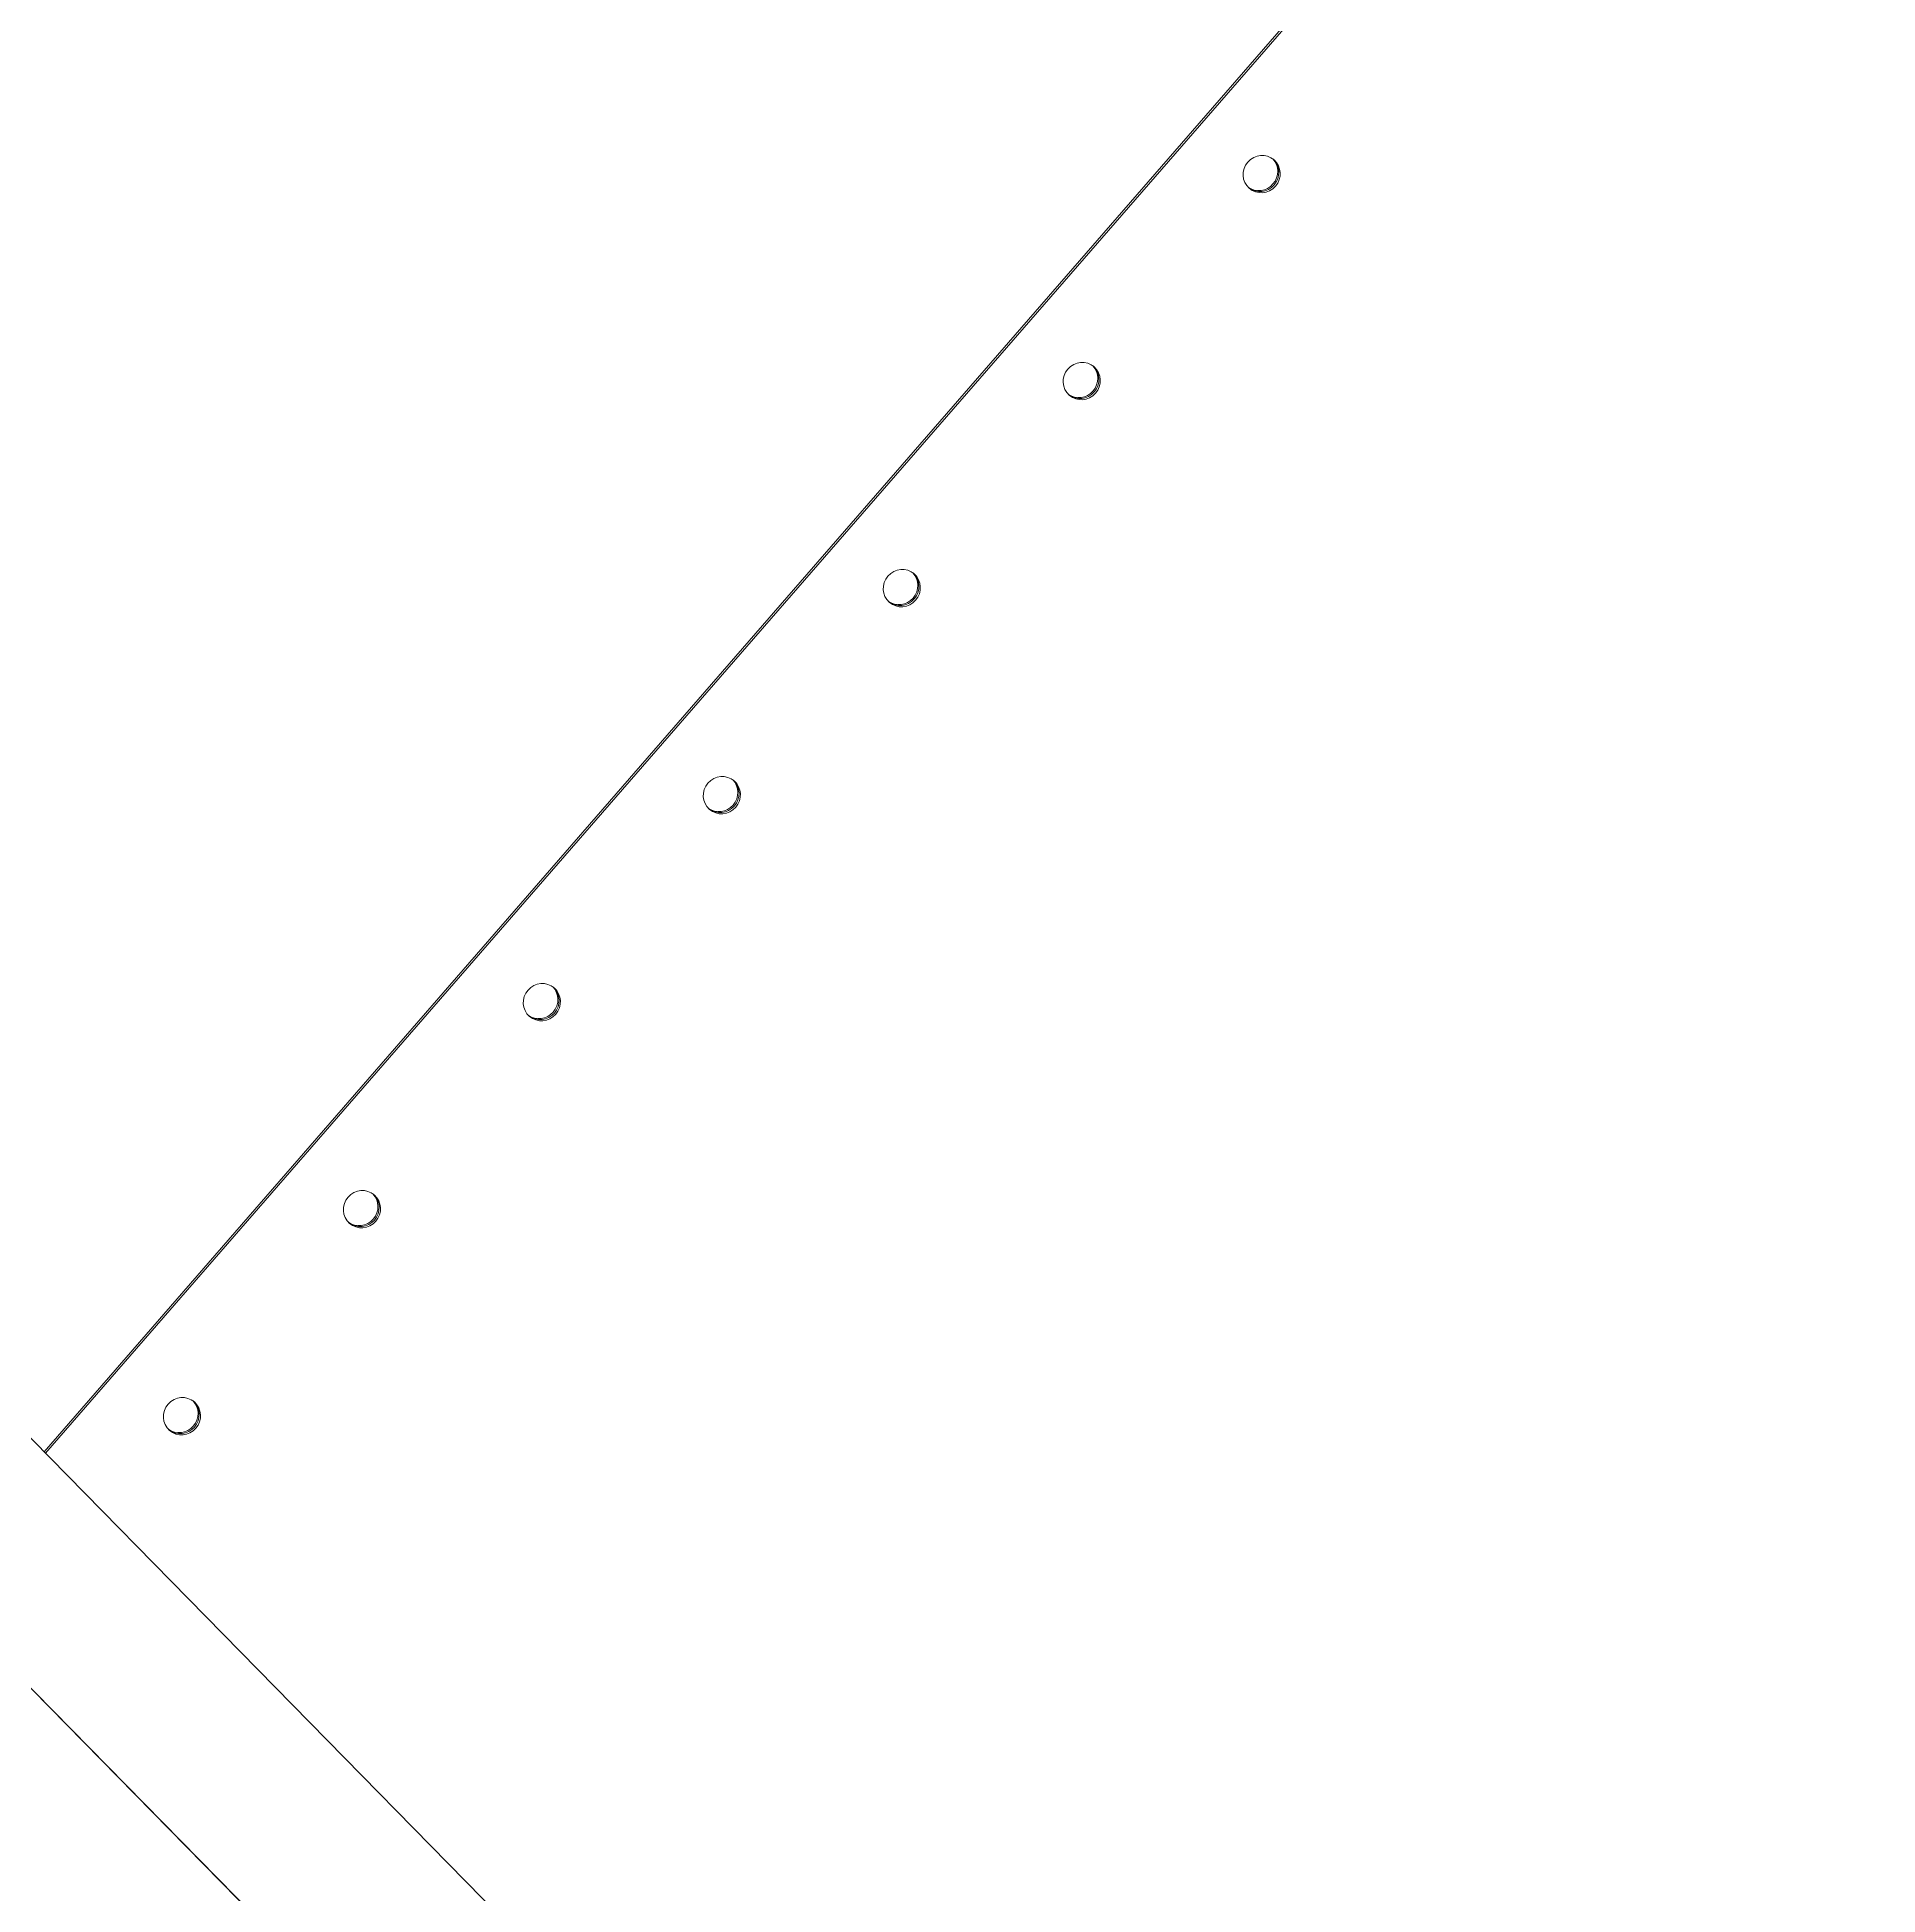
# Model space of a CAD drawing. Header units: millimetres. Extents: x -272986 to 200319, y -34579 to 49604.
# Drawn here: x 12608 to 13291, y 33534 to 34224 of the extents above; entities that cross this region are included whole.
import ezdxf

# ---------------------------------------------------------------- set-up
doc = ezdxf.new("R2010")
doc.units = ezdxf.units.MM
doc.linetypes.add('HIDDEN2', pattern=[4.762499999999999, 3.175, -1.5875])
doc.layers.get('Defpoints').update_dxf_attribs({"color": 9})
for name, color, linetype in [('X 0001 M', 7, 'Continuous'), ('X 1001 M', 8, 'HIDDEN2'), ('X 3001 D', 5, 'Continuous')]:
    doc.layers.add(name, color=color, linetype=linetype)
doc.layers.add('X 5999 H', color=7, linetype='Continuous', true_color=0xffffff)
doc.styles.add('BIT STD. 2.5', font='isocpeur.ttf', dxfattribs={"height": 2.5})
doc.dimstyles.new('BIT STD. 2.5', dxfattribs={"dimtxt": 2.5, "dimasz": 2.5, "dimexe": 1, "dimexo": 0.75, "dimgap": 1, "dimtad": 1, "dimdec": 0, "dimdsep": 46, "dimtxsty": 'BIT STD. 2.5', "dimcen": 0, "dimadec": 0, "dimazin": 0, "dimtfac": 1, "dimtdec": 0, "dimtmove": 0, "dimatfit": 3, "dimfxl": 1, "dimtfill": 1, "dimlwd": -1, "dimlwe": -1, "dimarcsym": 0})

# ---------------------------------------------------------------- blocks, each defined once
blk = doc.blocks.new('A$C89218876')
at = {"layer": 'X 1001 M', "linetype": 'Continuous', "lineweight": 0}
for p, q in [((4423.847174488194, 3915.288738088915), (5850.494264418645, 5133.760462571146)), ((5072.986633021592, 4469.70621179447), (4424.154140554558, 5118.538704263845)), ((4435.31126940106, 5108.335961913072), (5073.501382192571, 4470.145849119261)), ((4466.796404787867, 3866.490191150368), (5892.708387560033, 5084.334074806957)), ((4466.796404788663, 3866.490191151197), (5892.708387560033, 5084.334074807111))]:
    blk.add_line(p, q, dxfattribs=at)
at = {"layer": 'X 1001 M', "linetype": 'Continuous', "lineweight": 0, "extrusion": (0, 0, -1)}
for centre, major_axis, ratio, start_param, end_param in [((4631.30533796977, 4953.680914155424), (4.949747468296899, -4.949747468314769), 0.9743700647852348, -3.141592653589767, 3.141592653589819), ((4630.828144688909, 4953.203720924032), (-4.94974746830588, 4.949747468305858), 0.9743700647852342, 0.04949200884044577, 3.092100745763232), ((4703.304755171295, 4881.681496953641), (4.949747468296899, -4.949747468314769), 0.9743700647852348, -3.141592653589767, 3.141592653589819), ((4702.827561890561, 4881.204303722378), (-4.949747468305822, 4.949747468305816), 0.9743700647852345, 0.0494920088261923, 3.092100745775797), ((4775.30417237282, 4809.682079751856), (4.949747468296899, -4.949747468314769), 0.9743700647852348, -3.141592653589767, 3.141592653589819), ((4774.826979092217, 4809.204886520725), (-4.949747468305845, 4.949747468305821), 0.9743700647852345, 0.04949200881344888, 3.09210074579011), ((4847.303589574341, 4737.682662550073), (4.949747468296899, -4.949747468314769), 0.9743700647852348, -3.141592653589767, 3.141592653589819), ((4846.826396293869, 4737.205469319069), (-4.949747468305834, 4.949747468305823), 0.9743700647852344, 0.04949200879909654, 3.092100745802679), ((4919.303006775866, 4665.683245348289), (4.949747468296899, -4.949747468314769), 0.9743700647852348, -3.141592653589767, 3.141592653589819), ((4991.302423977391, 4593.683828146506), (4.949747468296899, -4.949747468314769), 0.9743700647852348, -3.141592653589767, 3.141592653589819), ((4990.825230697177, 4593.206634915763), (-4.949747468305822, 4.949747468305821), 0.9743700647852342, 0.0494920087719098, 3.092100745829743), ((5063.301841178913, 4521.684410944723), (4.949747468296899, -4.949747468314769), 0.9743700647852348, -3.141592653589767, 3.141592653589819), ((5062.824647898829, 4521.207217714109), (-4.949747468305856, 4.949747468305816), 0.9743700647852344, 0.04949200875850469, 3.092100745843389)]:
    blk.add_ellipse(centre, major_axis=major_axis, ratio=ratio, start_param=start_param, end_param=end_param, dxfattribs=at)
at = {"layer": 'X 1001 M', "linetype": 'Continuous', "lineweight": 0}
for centre, major_axis, ratio, start_param, end_param in [((4630.430483649005, 4952.806059884128), (4.949747468305873, -4.94974746830586), 0.9743700647852341, 0.09082300360997582, 3.050769594881489), ((4630.828144721887, 4953.203720907541), (4.949747468297049, -4.949747468314786), 0.9743700647852336, 0.04949195747762137, 3.092100696111868), ((4702.827561923408, 4881.204303705756), (4.949747468297088, -4.949747468314747), 0.9743700647852342, 0.04949195747780179, 3.092100696111781), ((4702.429900850657, 4880.806642682473), (4.949747468305818, -4.949747468305821), 0.9743700647852344, 0.09082300359681683, 3.050769594895216), ((4774.429318052313, 4808.807225480821), (4.949747468305747, -4.949747468305734), 0.9743700647852345, 0.09082300358280113, 3.050769594908344), ((4774.826979124933, 4809.204886503972), (4.949747468297041, -4.949747468314781), 0.974370064785234, 0.04949195747762181, 3.092100696111868), ((4846.428735253965, 4736.807808279165), (4.949747468305818, -4.94974746830581), 0.9743700647852345, 0.09082300356993123, 3.05076959492246), ((4846.826396326458, 4737.205469302189), (4.949747468297067, -4.949747468314755), 0.9743700647852344, 0.04949195747836958, 3.092100696112617), ((4918.428152455617, 4664.808391077513), (4.949747468305857, -4.949747468305838), 0.9743700647852345, 0.09082300355525062, 3.050769594935048), ((4918.825813527979, 4665.206052100406), (4.949747468297048, -4.949747468314784), 0.9743700647852339, 0.04949195747658063, 3.092100696110827), ((4990.427569657273, 4592.808973875859), (4.949747468305837, -4.949747468305817), 0.9743700647852345, 0.09082300354275549, 3.050769594949565), ((4990.825230729504, 4593.206634898623), (4.94974746829713, -4.949747468314699), 0.9743700647852342, 0.04949195747873366, 3.092100696112849), ((5062.426986858925, 4520.809556674205), (4.949747468305834, -4.949747468305819), 0.9743700647852344, 0.09082300352921988, 3.050769594963168), ((5062.824647931029, 4521.20721769684), (4.949747468297121, -4.949747468314655), 0.9743700647852345, 0.04949195747778849, 3.092100696111903)]:
    blk.add_ellipse(centre, major_axis=major_axis, ratio=ratio, start_param=start_param, end_param=end_param, dxfattribs=at)
at = {"layer": 'X 1001 M', "linetype": 'Continuous', "lineweight": 0, "extrusion": (0, 0, -0.9999999999999998)}
blk.add_ellipse((4918.825813495521, 4665.206052117417), major_axis=(-4.94974746830584, 4.949747468305806), ratio=0.9743700647852342, start_param=0.04949200878720574, end_param=3.092100745817968, dxfattribs=at)
blk = doc.blocks.new('*D199')
at = {"layer": 'Defpoints', "color": 0, "transparency": 16777216}
for p in [(7798.500000000004, 48049.6266134193), (13298.73009767515, 32947.91523915234), (13433.78749288179, 32812.85784394571), (7798.500000000005, 28976.69833391263), (10442.97395414159, 28578.83418067859)]:
    blk.add_point(p, dxfattribs=at)
at = {"layer": 'X 3001 D', "color": 0, "transparency": 16777216}
for p, q in [((13465.60729803519, 32781.03803879231), (15065.76360887852, 31180.88172794907)), ((7798.500000000009, 28931.69833391263), (7798.500000000005, 28170.68257981101))]:
    blk.add_line(p, q, dxfattribs=at)
blk.add_arc((7798.500000000004, 38448.14533682715), 10217.46275701613, 270.8411524771072, 314.1588475228945, dxfattribs=at)
for points in [[(14898.9480455206, 31135.83049339961), (14934.04291065631, 31100.21658542665), (15023.33720200733, 31223.30813482026)], [(7948.679468218535, 28206.78430946359), (7948.312449508589, 28256.78296241811), (7798.500000000002, 28230.68257981101)]]:
    blk.add_solid(points, dxfattribs=at)
at = {"layer": 'X 3001 D', "color": 0, "transparency": 16777216, "insert": (14404.54209814488, 30831.3797954061), "char_height": 150, "attachment_point": 5, "rotation": 40.93519081505226, "style": 'BIT STD. 2.5', "bg_fill": 3, "box_fill_scale": 1.1, "bg_fill_color": 256, "bg_fill_true_color": 13158600, "bg_fill_transparency": 0}
blk.add_mtext('45° - {\\C7;D02}', dxfattribs=at)
blk = doc.blocks.new('*D367')
at = {"layer": 'Defpoints', "color": 0, "transparency": 16777216}
for p in [(7798.500000000009, 48049.62661341929), (9661.479727957138, 47470.56462534703), (12368.45514613393, 44974.71766954121), (7798.500000030255, 38448.14533673238), (7798.500000000011, 29039.70000823381)]:
    blk.add_point(p, dxfattribs=at)
at = {"layer": 'X 3001 D', "color": 0, "transparency": 16777216}
blk.add_line((12394.26608576973, 45011.57951153421), (13117.1303001415, 46043.93659843447), dxfattribs=at)
blk.add_arc((7798.500000000009, 38448.14533668919), 9212.748953874961, 55.93288788216472, 89.06711211783517, dxfattribs=at)
for points in [[(7948.291507042128, 47634.67398511103), (7948.6985516733, 47684.67232823026), (7798.500000000024, 47660.89429056415)], [(12973.31878541598, 46100.41565395435), (12944.97434538793, 46059.22593776818), (13082.71571396044, 45994.78747577713)]]:
    blk.add_solid(points, dxfattribs=at)
at = {"layer": 'X 3001 D', "color": 0, "transparency": 16777216, "insert": (12609.81141305021, 46462.67933678869), "char_height": 150, "attachment_point": 5, "rotation": 329.0226254753644, "style": 'BIT STD. 2.5', "bg_fill": 3, "box_fill_scale": 1.1, "bg_fill_color": 256, "bg_fill_true_color": 13158600, "bg_fill_transparency": 0}
blk.add_mtext('{\\C7;N08} - 35°', dxfattribs=at)
blk = doc.blocks.new('*D368')
at = {"layer": 'Defpoints', "color": 0, "transparency": 16777216}
for p in [(7798.500000000011, 48049.6266134193), (10335.20730825332, 47913.84083295393), (13419.10516482997, 44067.48138301812), (7798.500000030248, 38448.14533673238), (7798.500000000013, 29039.70000823381)]:
    blk.add_point(p, dxfattribs=at)
at = {"layer": 'X 3001 D', "color": 0, "transparency": 16777216}
for p, q in [((7798.500000000011, 48094.6266134193), (7798.500000000015, 48307.85325048748)), ((13450.92856260212, 44099.29759514708), (14771.15348572677, 45419.2244148036))]:
    blk.add_line(p, q, dxfattribs=at)
blk.add_arc((7798.500000000013, 38448.14533670215), 9799.70791378534, 45.87054156565792, 89.12298908251194, dxfattribs=at)
for points in [[(7948.304274739658, 48221.70598925938), (7948.686939206083, 48271.704524917), (7798.500000000015, 48247.85325048749)], [(14639.40337929198, 45499.87648559462), (14604.31563808265, 45464.25555892465), (14728.72228869722, 45376.80279863165)]]:
    blk.add_solid(points, dxfattribs=at)
at = {"layer": 'X 3001 D', "color": 0, "transparency": 16777216, "insert": (14294.75234036327, 45964.67750319112), "char_height": 150, "attachment_point": 5, "rotation": 319.16439379943586, "style": 'BIT STD. 2.5', "bg_fill": 3, "box_fill_scale": 1.1, "bg_fill_color": 256, "bg_fill_true_color": 13158600, "bg_fill_transparency": 0}
blk.add_mtext('{\\C7;D01} - 45°', dxfattribs=at)
blk = doc.blocks.new('*D437')
at = {"layer": 'Defpoints', "color": 0, "transparency": 16777216}
for p in [(-1697.652812223389, 38448.14533683308), (18712.73677971438, 38448.14533683307), (14088.47147328214, 34043.85989611459, 5.156820563569529e-06), (18614.89811660113, 33782.40662531552), (15367.37651406424, 33148.36094590519, 5.156824802691937e-06)]:
    blk.add_point(p, dxfattribs=at)
at = {"layer": 'X 3001 D', "color": 0, "transparency": 16777216}
for p, q in [((18757.73677971438, 38448.14533683307), (19638.29566634971, 38448.14533683306)), ((15404.23835605725, 33122.55000626941), (17497.09282405513, 31657.11753140243))]:
    blk.add_line(p, q, dxfattribs=at)
blk.add_arc((7798.499999992413, 38448.14533683307), 11779.79566635729, 325.7295903287309, 359.2704096712876, dxfattribs=at)
for points in [[(19552.34114800733, 38298.30754794917), (19602.34013458278, 38297.98920626429), (19578.29566634971, 38448.14533683306)], [(17553.76579497261, 31800.74147849837), (17512.62642961779, 31829.1589487975), (17447.94370139778, 31691.53211758347)]]:
    blk.add_solid(points, dxfattribs=at)
at = {"layer": 'X 3001 D', "color": 0, "transparency": 16777216, "insert": (18904.33901499743, 34946.48774591899), "char_height": 150, "attachment_point": 5, "rotation": 72.50000000000921, "style": 'BIT STD. 2.5', "bg_fill": 3, "box_fill_scale": 1.1, "bg_fill_color": 256, "bg_fill_true_color": 13158600, "bg_fill_transparency": 0}
blk.add_mtext('35°', dxfattribs=at)

msp = doc.modelspace()

# ---------------------------------------------------------------- hatches: boundary and pattern name
at = {"layer": 'X 5999 H'}
h = msp.add_hatch(dxfattribs=at)
h.set_pattern_fill('ANSI31', color=9)
h.set_pattern_definition([(45, (25000, 0), (-2.245064030267288, 2.245064030267288), [])])
edge = h.paths.add_edge_path()
edge.add_arc((7798.495709340539, 38448.14022343156), 7825.604719989263, 2.5931019493610847, 94.99996544218982, ccw=False)
edge.add_line((15616.08719766553, 38802.19185128674), (15658.44324566444, 38804.11004727978))
edge.add_arc((7798.49570953186, 38448.14022323), 7825.604719789878, 274.9544870486653, 357.3991416812109)
edge.add_line((15616.03919657416, 38093.03029855866), (15658.3937445236, 38091.10627736974))
edge.add_arc((7798.497359975252, 38448.13677386827), 7868.001140776875, 274.9544772441851, 357.39916567125465, ccw=False)
edge.add_arc((7798.49533508634, 38448.14003367921), 7868.004563266586, 2.593102689917272, 274.9516218145841)
edge.add_arc((7798.495709750798, 38448.14022345812), 7825.604719998234, 2.599526489034937, 274.95161897712)

# ---------------------------------------------------------------- linework, layer by layer
msp.add_lwpolyline([(8474.349265823643, 30651.77496749414, 0.3760976755569247), (15616.03919657416, 38093.03029855866), (15658.3937445236, 38091.10627736974, -0.3760978438709941), (8478.011115840709, 30609.53339017448)], format="xyb")
msp.add_circle((7798.500000000007, 38448.14533683308), 7798.5)
at = {"layer": 'X 0001 M', "linetype": 'Continuous'}
for centre, radius, start, end in [((7798.49533508634, 38448.14003367921), 7868.004563266586, 2.593102689917272, 274.9516218145841), ((7798.495709750798, 38448.14022345812), 7825.604719998234, 2.599526489034937, 274.95161897712)]:
    msp.add_arc(centre, radius, start, end, dxfattribs=at)

# ---------------------------------------------------------------- block references
at = {"layer": 'X 1001 M', "rotation": 273.9910714243701}
msp.add_blockref('A$C89218876', (7798.500000130947, 38448.14533676262), dxfattribs=at)

# ---------------------------------------------------------------- next in the draw order: dimensions: what is measured, and where the dimension line sits
at = {"layer": 'X 3001 D'}
dim = msp.add_angular_dim_2l(base=(10442.97395414159, 28578.83418067859), line1=((7798.500000000007, 28976.69833391263), (7798.500000000004, 48049.6266134193)), line2=((13298.73009767515, 32947.91523915234), (13433.78749288179, 32812.85784394571)), text='<> - {\\C7;D02}', dimstyle='BIT STD. 2.5', override={"dimscale": 0, "dimjust": 2}, dxfattribs=at)
dim.commit()
dim.dimension.update_dxf_attribs({"geometry": '*D199', "text_midpoint": (14493.0319915258, 30729.35096170292), "dimtype": 162})

# ---------------------------------------------------------------- next in the draw order: dimensions: what is measured, and where the dimension line sits
dim = msp.add_angular_dim_2l(base=(9661.479727957138, 47470.56462534703), line1=((7798.500000030253, 38448.14533673238), (12368.45514613393, 44974.71766954122)), line2=((7798.500000000012, 48049.6266134193), (7798.500000000012, 29039.70000823381)), text='{\\C7;N08} - <>', dimstyle='BIT STD. 2.5', override={"dimscale": 0, "dimjust": 1}, dxfattribs=at)
dim.commit()
dim.dimension.update_dxf_attribs({"geometry": '*D367', "text_midpoint": (12540.29772967108, 46346.8855892871), "dimtype": 162})

# ---------------------------------------------------------------- next in the draw order: dimensions: what is measured, and where the dimension line sits
dim = msp.add_angular_dim_2l(base=(10335.20730825332, 47913.84083295393), line1=((7798.500000030253, 38448.14533673238), (13419.10516482996, 44067.48138301813)), line2=((7798.500000000012, 48049.6266134193), (7798.500000000012, 29039.70000823381)), text='{\\C7;D01} - <>', dimstyle='BIT STD. 2.5', override={"dimscale": 0, "dimjust": 1}, dxfattribs=at)
dim.commit()
dim.dimension.update_dxf_attribs({"geometry": '*D368', "text_midpoint": (14206.43991476827, 45862.49502121439), "dimtype": 162})

# ---------------------------------------------------------------- next in the draw order: dimensions: what is measured, and where the dimension line sits
dim = msp.add_angular_dim_2l(base=(18614.89811660113, 33782.40662531552), line1=((14088.47147328214, 34043.8598961146, 5.156820563569529e-06), (15367.37651406424, 33148.36094590519, 5.156824802691937e-06)), line2=((18712.73677971438, 38448.14533683307), (-1697.652812223387, 38448.14533683308)), dimstyle='BIT STD. 2.5', dxfattribs=at)
dim.commit()
dim.dimension.update_dxf_attribs({"geometry": '*D437', "text_midpoint": (18904.33901499742, 34946.48774591899)})

doc.saveas('drawing.dxf')
